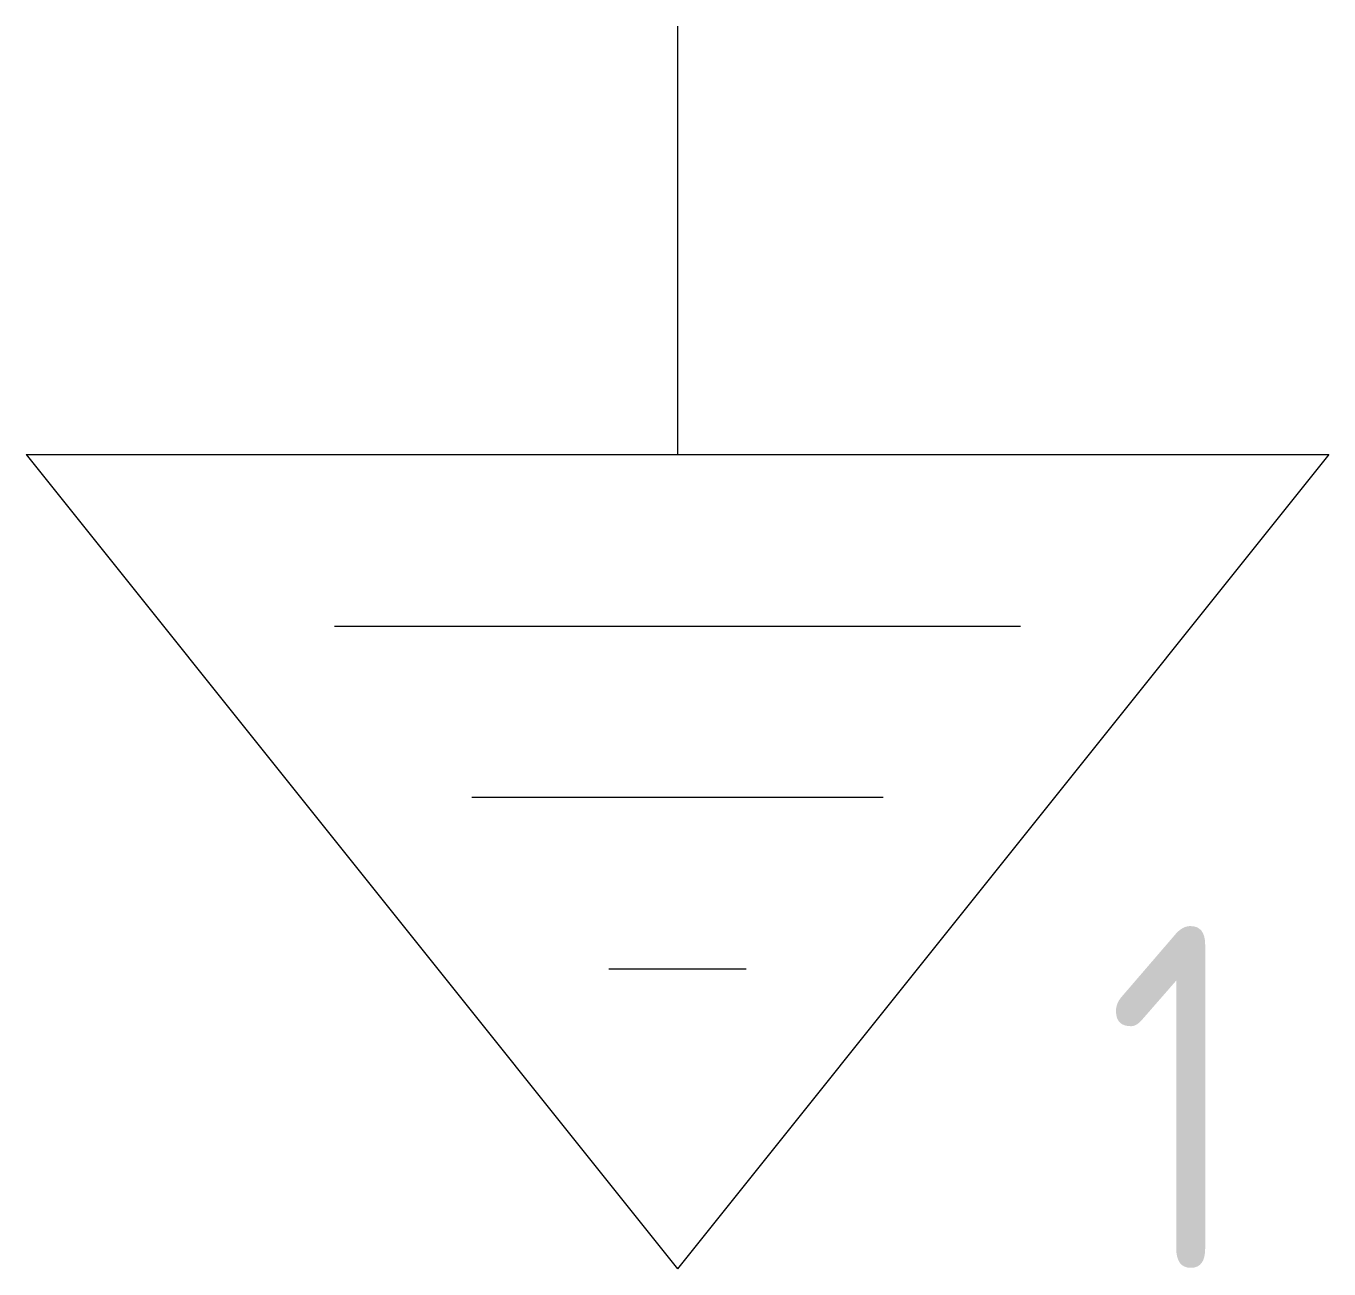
# Model space of a CAD drawing. Header units: millimetres. Extents: x -3.8 to 3.8, y -7.25 to 0.
import ezdxf

# ---------------------------------------------------------------- set-up
doc = ezdxf.new("R2010")
doc.units = ezdxf.units.MM
doc.layers.add('SYMB_FIL', color=3, linetype='Continuous')
doc.layers.add('SYMB_TXT_CONTACT', color=2, linetype='Continuous')
doc.styles.add('NET_2', font='isocp.shx', dxfattribs={"width": 0.9, "height": 2})

msp = doc.modelspace()

# ---------------------------------------------------------------- linework, layer by layer
at = {"layer": 'SYMB_FIL'}
for p, q in [((0, 0), (0, -2.5)), ((-3.8, -2.5), (3.8, -2.5)), ((-3.8, -2.5), (0, -7.25)), ((3.8, -2.5), (0, -7.25)), ((-2, -3.5), (2, -3.5)), ((1.2, -4.5), (-1.2, -4.5)), ((-0.4, -5.5), (0.4, -5.5))]:
    msp.add_line(p, q, dxfattribs=at)

# ---------------------------------------------------------------- texts
at = {"layer": 'SYMB_TXT_CONTACT', "style": 'NET_2', "width": 0.9, "flags": 8}
msp.add_attdef('1', (2.5, -7.25), 'Mg', height=2, dxfattribs=at)

doc.saveas('drawing.dxf')
